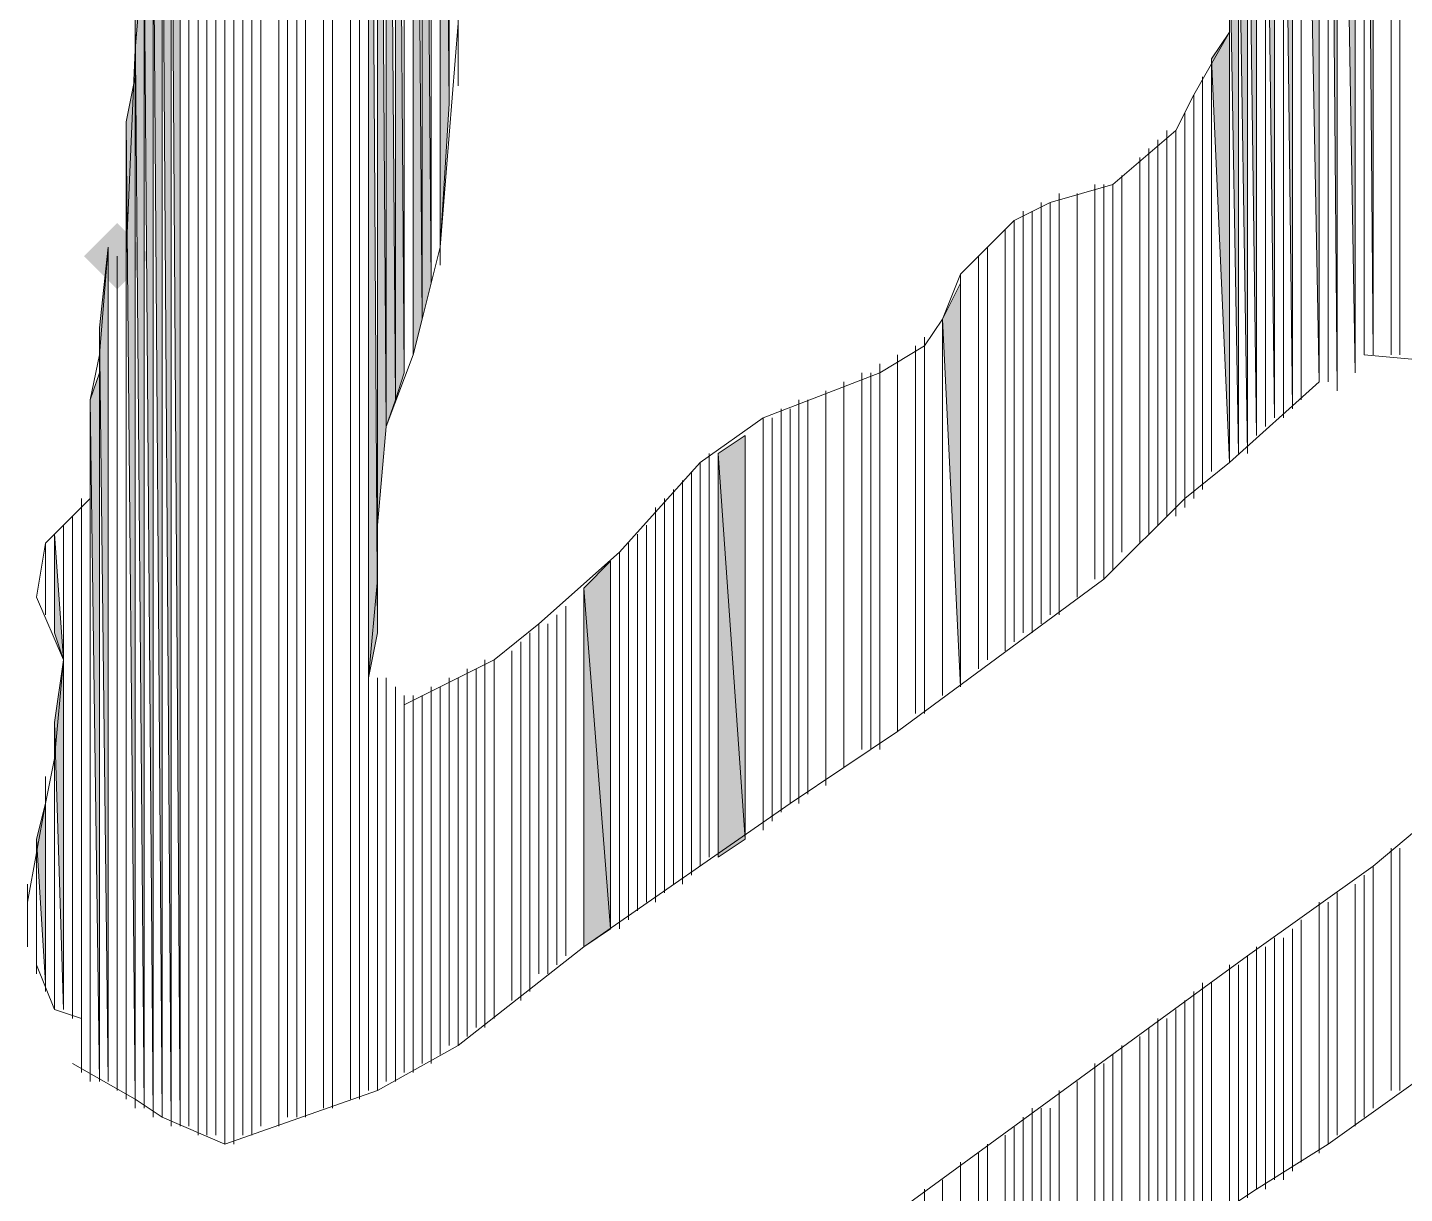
# Model space of a CAD drawing. Header units: millimetres. Extents: x -30643 to 86172, y -19411 to 63186.
# Drawn here: x 82896.7 to 83004.8, y -1582.6 to -1491.1 of the extents above; entities that cross this region are included whole.
import ezdxf

# ---------------------------------------------------------------- set-up
doc = ezdxf.new("R2010")
doc.units = ezdxf.units.MM

msp = doc.modelspace()

# ---------------------------------------------------------------- hatches: boundary and pattern name
h = msp.add_hatch(color=0)
h.dxf.hatch_style = 2
h.paths.add_polyline_path([(83002.29, -1516.81), (83002.29, -1420.41), (83002.29, -1422.52)])
h = msp.add_hatch(color=0)
h.dxf.hatch_style = 2
h.paths.add_polyline_path([(82929.11, -1508.37), (82929.81, -1497.11), (82929.11, -1422.52)])
h = msp.add_hatch(color=0)
h.dxf.hatch_style = 2
h.paths.add_polyline_path([(82930.51, -1495.7), (82930.51, -1493.59), (82930.51, -1421.82)])
h = msp.add_hatch(color=0)
h.dxf.hatch_style = 2
h.paths.add_polyline_path([(82930.51, -1493.59), (82930.51, -1490.78), (82930.51, -1421.82)])
h = msp.add_hatch(color=0)
h.dxf.hatch_style = 2
h.paths.add_polyline_path([(83002.29, -1516.81), (83002.29, -1422.52), (83002.29, -1426.74)])
h = msp.add_hatch(color=0)
h.dxf.hatch_style = 2
h.paths.add_polyline_path([(82927, -1516.81), (82927.7, -1514), (82927, -1423.22)])
h = msp.add_hatch(color=0)
h.dxf.hatch_style = 2
h.paths.add_polyline_path([(82927.7, -1514), (82928.4, -1511.18), (82927.7, -1423.22)])
h = msp.add_hatch(color=0)
h.dxf.hatch_style = 2
h.paths.add_polyline_path([(82923.48, -1542.15), (82924.18, -1538.63), (82923.48, -1423.93)])
h = msp.add_hatch(color=0)
h.dxf.hatch_style = 2
h.paths.add_polyline_path([(82924.18, -1538.63), (82924.18, -1534.41), (82924.18, -1423.93)])
h = msp.add_hatch(color=0)
h.dxf.hatch_style = 2
h.paths.add_polyline_path([(82924.18, -1534.41), (82924.18, -1531.59), (82924.18, -1423.93)])
h = msp.add_hatch(color=0)
h.dxf.hatch_style = 2
h.paths.add_polyline_path([(82924.18, -1530.18), (82924.88, -1522.44), (82924.18, -1423.93)])
h = msp.add_hatch(color=0)
h.dxf.hatch_style = 2
h.paths.add_polyline_path([(82924.88, -1522.44), (82925.59, -1520.33), (82924.88, -1423.93)])
h = msp.add_hatch(color=0)
h.dxf.hatch_style = 2
h.paths.add_polyline_path([(82925.59, -1520.33), (82926.29, -1518.22), (82925.59, -1423.93)])
h = msp.add_hatch(color=0)
h.dxf.hatch_style = 2
h.paths.add_polyline_path([(83002.29, -1516.81), (83002.29, -1427.45), (83001.59, -1430.26)])
h = msp.add_hatch(color=0)
h.dxf.hatch_style = 2
h.paths.add_polyline_path([(83000.88, -1518.22), (83000.88, -1431.67), (82999.47, -1434.48)])
h = msp.add_hatch(color=0)
h.dxf.hatch_style = 2
h.paths.add_polyline_path([(82999.47, -1519.63), (82999.47, -1434.48), (82998.77, -1436.59)])
h = msp.add_hatch(color=0)
h.dxf.hatch_style = 2
h.paths.add_polyline_path([(82998.07, -1518.92), (82998.07, -1440.11), (82996.66, -1444.33)])
h = msp.add_hatch(color=0)
h.dxf.hatch_style = 2
h.paths.add_polyline_path([(82911.51, -1578.03), (82911.51, -1441.52), (82911.51, -1444.33)])
h = msp.add_hatch(color=0)
h.dxf.hatch_style = 2
h.paths.add_polyline_path([(82996.66, -1520.33), (82996.66, -1444.33), (82996.66, -1446.45)])
h = msp.add_hatch(color=0)
h.dxf.hatch_style = 2
h.paths.add_polyline_path([(82908.7, -1577.33), (82908.7, -1455.59), (82908.7, -1459.82)])
h = msp.add_hatch(color=0)
h.dxf.hatch_style = 2
h.paths.add_polyline_path([(82995.96, -1521.04), (82995.96, -1459.11), (82995.25, -1461.22)])
h = msp.add_hatch(color=0)
h.dxf.hatch_style = 2
h.paths.add_polyline_path([(82908.7, -1577.33), (82908.7, -1459.82), (82908.7, -1464.04)])
h = msp.add_hatch(color=0)
h.dxf.hatch_style = 2
h.paths.add_polyline_path([(82994.55, -1521.74), (82994.55, -1461.93), (82993.84, -1464.74)])
h = msp.add_hatch(color=0)
h.dxf.hatch_style = 2
h.paths.add_polyline_path([(82908.7, -1577.33), (82908.7, -1464.04), (82908, -1468.26)])
h = msp.add_hatch(color=0)
h.dxf.hatch_style = 2
h.paths.add_polyline_path([(82993.14, -1523.15), (82993.14, -1466.15), (82992.44, -1469.67)])
h = msp.add_hatch(color=0)
h.dxf.hatch_style = 2
h.paths.add_polyline_path([(82908, -1577.33), (82908, -1469.67), (82907.29, -1472.48)])
h = msp.add_hatch(color=0)
h.dxf.hatch_style = 2
h.paths.add_polyline_path([(82992.44, -1524.55), (82992.44, -1470.37), (82991.73, -1478.82)])
h = msp.add_hatch(color=0)
h.dxf.hatch_style = 2
h.paths.add_polyline_path([(82907.29, -1576.63), (82907.29, -1472.48), (82906.59, -1478.11)])
h = msp.add_hatch(color=0)
h.dxf.hatch_style = 2
h.paths.add_polyline_path([(82906.59, -1576.63), (82906.59, -1479.52), (82905.88, -1484.44)])
h = msp.add_hatch(color=0)
h.dxf.hatch_style = 2
h.paths.add_polyline_path([(82991.73, -1524.55), (82991.73, -1480.22), (82991.03, -1483.04)])
h = msp.add_hatch(color=0)
h.dxf.hatch_style = 2
h.paths.add_polyline_path([(82991.03, -1525.26), (82991.03, -1483.04), (82991.03, -1486.56)])
h = msp.add_hatch(color=0)
h.dxf.hatch_style = 2
h.paths.add_polyline_path([(82905.88, -1575.92), (82905.88, -1484.44), (82905.18, -1490.07)])
h = msp.add_hatch(color=0)
h.dxf.hatch_style = 2
h.paths.add_polyline_path([(82991.03, -1525.26), (82991.03, -1486.56), (82991.03, -1491.48)])
h = msp.add_hatch(color=0)
h.dxf.hatch_style = 2
h.paths.add_polyline_path([(82905.18, -1575.92), (82905.18, -1490.07), (82905.18, -1492.89)])
h = msp.add_hatch(color=0)
h.dxf.hatch_style = 2
h.paths.add_polyline_path([(82991.03, -1525.26), (82991.03, -1491.48), (82989.62, -1493.59)])
h = msp.add_hatch(color=0)
h.dxf.hatch_style = 2
h.paths.add_polyline_path([(82905.18, -1575.92), (82905.18, -1492.89), (82905.18, -1495)])
h = msp.add_hatch(color=0)
h.dxf.hatch_style = 2
h.paths.add_polyline_path([(82905.18, -1575.22), (82905.18, -1495), (82904.48, -1498.52)])
h = msp.add_hatch(color=0)
h.dxf.hatch_style = 2
h.paths.add_polyline_path([(82904.48, -1575.22), (82904.48, -1498.52), (82904.48, -1509.07)])
h = msp.add_hatch(color=0)
h.dxf.hatch_style = 2
h.paths.add_polyline_path([(82903.77, -1511.68), (82901.17, -1509.07), (82903.77, -1506.47), (82906.38, -1509.07)])
h = msp.add_hatch(color=0)
h.dxf.hatch_style = 2
h.paths.add_polyline_path([(82903.07, -1573.81), (82903.07, -1508.37), (82902.37, -1514.7)])
h = msp.add_hatch(color=0)
h.dxf.hatch_style = 2
h.paths.add_polyline_path([(82969.92, -1542.85), (82969.92, -1511.18), (82968.51, -1514)])
h = msp.add_hatch(color=0)
h.dxf.hatch_style = 2
h.paths.add_polyline_path([(82902.37, -1573.81), (82902.37, -1514.7), (82902.37, -1516.81)])
h = msp.add_hatch(color=0)
h.dxf.hatch_style = 2
h.paths.add_polyline_path([(82902.37, -1573.81), (82902.37, -1518.22), (82901.66, -1520.33)])
h = msp.add_hatch(color=0)
h.dxf.hatch_style = 2
h.paths.add_polyline_path([(82901.66, -1573.81), (82901.66, -1521.74), (82901.66, -1525.26)])
h = msp.add_hatch(color=0)
h.dxf.hatch_style = 2
h.paths.add_polyline_path([(82953.03, -1554.81), (82953.03, -1523.15), (82950.92, -1524.55)])
h = msp.add_hatch(color=0)
h.dxf.hatch_style = 2
h.paths.add_polyline_path([(82950.92, -1556.22), (82953.03, -1554.81), (82950.92, -1524.55)])
h = msp.add_hatch(color=0)
h.dxf.hatch_style = 2
h.paths.add_polyline_path([(82901.66, -1573.11), (82901.66, -1525.26), (82901.66, -1528.07)])
h = msp.add_hatch(color=0)
h.dxf.hatch_style = 2
h.paths.add_polyline_path([(82898.85, -1538.63), (82899.55, -1540.74), (82898.85, -1530.89)])
h = msp.add_hatch(color=0)
h.dxf.hatch_style = 2
h.paths.add_polyline_path([(82942.48, -1561.85), (82942.48, -1533), (82940.37, -1535.11)])
h = msp.add_hatch(color=0)
h.dxf.hatch_style = 2
h.paths.add_polyline_path([(82940.37, -1563.26), (82942.48, -1561.85), (82940.37, -1535.11)])
h = msp.add_hatch(color=0)
h.dxf.hatch_style = 2
h.paths.add_polyline_path([(82899.55, -1568.18), (82899.55, -1540.74), (82898.85, -1545.66)])
h = msp.add_hatch(color=0)
h.dxf.hatch_style = 2
h.paths.add_polyline_path([(82898.85, -1568.18), (82898.85, -1545.66), (82898.85, -1547.78)])
h = msp.add_hatch(color=0)
h.dxf.hatch_style = 2
h.paths.add_polyline_path([(82898.14, -1566.07), (82898.14, -1552), (82897.44, -1554.81)])

# ---------------------------------------------------------------- linework, layer by layer
at = {"color": 0, "lineweight": 0}
for points in [[(83003.7, -1516.81), (83003.7, -1419)], [(83003.7, -1516.81), (83003.7, -1419)], [(83004.4, -1516.81), (83004.4, -1418.3)], [(83004.4, -1516.81), (83004.4, -1418.3)], [(83002.29, -1516.81), (83002.29, -1420.41), (83002.29, -1422.52)], [(83002.29, -1516.81), (83002.29, -1420.41)], [(82928.4, -1511.18), (82928.4, -1422.52)], [(82928.4, -1511.18), (82928.4, -1422.52)], [(82929.11, -1509.78), (82929.11, -1422.52)], [(82929.11, -1509.78), (82929.11, -1422.52)], [(82929.11, -1508.37), (82929.11, -1422.52)], [(82929.11, -1508.37), (82929.81, -1497.11), (82929.11, -1422.52)], [(82929.81, -1497.11), (82929.81, -1421.82)], [(82929.81, -1497.11), (82929.81, -1421.82)], [(82930.51, -1495.7), (82930.51, -1421.82)], [(82930.51, -1495.7), (82930.51, -1493.59), (82930.51, -1421.82)], [(82930.51, -1493.59), (82930.51, -1421.82)], [(82930.51, -1493.59), (82930.51, -1490.78), (82930.51, -1421.82)], [(83002.29, -1516.81), (83002.29, -1422.52), (83002.29, -1426.74)], [(83002.29, -1516.81), (83002.29, -1422.52)], [(82926.29, -1518.22), (82926.29, -1423.22)], [(82926.29, -1518.22), (82926.29, -1423.22)], [(82926.29, -1518.22), (82926.29, -1423.22)], [(82926.29, -1518.22), (82926.29, -1423.22)], [(82927, -1516.81), (82927, -1423.22)], [(82927, -1516.81), (82927, -1423.22)], [(82927, -1516.81), (82927, -1423.22)], [(82927, -1516.81), (82927, -1423.22)], [(82927, -1516.81), (82927, -1423.22)], [(82927, -1516.81), (82927.7, -1514), (82927, -1423.22)], [(82927.7, -1514), (82927.7, -1423.22)], [(82927.7, -1514), (82928.4, -1511.18), (82927.7, -1423.22)], [(82922.07, -1575.22), (82922.07, -1424.63)], [(82922.07, -1575.22), (82922.07, -1424.63)], [(82922.77, -1575.22), (82922.77, -1424.63)], [(82922.77, -1575.22), (82922.77, -1424.63)], [(82923.48, -1574.52), (82923.48, -1423.93)], [(82923.48, -1574.52), (82923.48, -1423.93)], [(82923.48, -1574.52), (82923.48, -1423.93)], [(82923.48, -1542.15), (82924.18, -1538.63), (82923.48, -1423.93)], [(82924.18, -1538.63), (82924.18, -1423.93)], [(82924.18, -1538.63), (82924.18, -1534.41), (82924.18, -1423.93)], [(82924.18, -1534.41), (82924.18, -1423.93)], [(82924.18, -1534.41), (82924.18, -1531.59), (82924.18, -1423.93)], [(82924.18, -1531.59), (82924.18, -1423.93)], [(82924.18, -1531.59), (82924.18, -1423.93)], [(82924.18, -1531.59), (82924.18, -1423.93)], [(82924.18, -1531.59), (82924.18, -1423.93)], [(82924.18, -1530.18), (82924.18, -1423.93)], [(82924.18, -1530.18), (82924.88, -1522.44), (82924.18, -1423.93)], [(82924.88, -1522.44), (82924.88, -1423.93)], [(82924.88, -1522.44), (82924.88, -1423.93)], [(82924.88, -1522.44), (82924.88, -1423.93)], [(82924.88, -1522.44), (82925.59, -1520.33), (82924.88, -1423.93)], [(82925.59, -1520.33), (82925.59, -1423.93)], [(82925.59, -1520.33), (82926.29, -1518.22), (82925.59, -1423.93)], [(82919.96, -1575.92), (82919.96, -1425.34)], [(82919.96, -1575.92), (82919.96, -1425.34)], [(82919.96, -1575.92), (82919.96, -1425.34)], [(82919.96, -1575.92), (82919.96, -1425.34)], [(82919.96, -1575.92), (82919.96, -1425.34)], [(82919.96, -1575.92), (82919.96, -1425.34)], [(82920.66, -1575.92), (82920.66, -1425.34)], [(82920.66, -1575.92), (82920.66, -1425.34)], [(82920.66, -1575.92), (82920.66, -1425.34)], [(82920.66, -1575.92), (82920.66, -1425.34)], [(82917.14, -1576.63), (82917.14, -1426.74)], [(82917.14, -1576.63), (82917.14, -1426.74)], [(82917.85, -1576.63), (82917.85, -1426.74)], [(82917.85, -1576.63), (82917.85, -1426.74)], [(82918.55, -1576.63), (82918.55, -1426.04)], [(82918.55, -1576.63), (82918.55, -1426.04)], [(82918.55, -1576.63), (82918.55, -1426.04)], [(82918.55, -1576.63), (82918.55, -1426.04)], [(82918.55, -1576.63), (82918.55, -1426.04)], [(82918.55, -1576.63), (82918.55, -1426.04)], [(83002.29, -1516.81), (83002.29, -1426.74)], [(83002.29, -1516.81), (83002.29, -1426.74)], [(82916.44, -1577.33), (82916.44, -1427.45)], [(82916.44, -1577.33), (82916.44, -1427.45)], [(82917.14, -1576.63), (82917.14, -1427.45)], [(82917.14, -1576.63), (82917.14, -1427.45)], [(83002.29, -1516.81), (83002.29, -1427.45), (83001.59, -1430.26)], [(83002.29, -1516.81), (83002.29, -1427.45)], [(83002.29, -1516.81), (83002.29, -1427.45)], [(83002.29, -1516.81), (83002.29, -1427.45)], [(82916.44, -1577.33), (82916.44, -1428.15)], [(82916.44, -1577.33), (82916.44, -1428.15)], [(82915.03, -1577.33), (82915.03, -1429.56)], [(83001.59, -1516.81), (83001.59, -1430.26)], [(83001.59, -1516.81), (83001.59, -1430.26)], [(83001.59, -1516.81), (83001.59, -1430.26)], [(83001.59, -1516.81), (83001.59, -1430.26)], [(83000.88, -1518.22), (83000.88, -1431.67), (82999.47, -1434.48)], [(83000.88, -1518.22), (83000.88, -1431.67)], [(83000.88, -1518.22), (83000.88, -1431.67)], [(83000.88, -1518.22), (83000.88, -1431.67)], [(82999.47, -1519.63), (82999.47, -1434.48), (82998.77, -1436.59)], [(82999.47, -1519.63), (82999.47, -1434.48)], [(82911.51, -1578.03), (82911.51, -1436.59)], [(82912.22, -1578.74), (82912.22, -1436.59)], [(82912.22, -1578.74), (82912.22, -1436.59)], [(82912.22, -1578.74), (82912.22, -1436.59)], [(82912.22, -1578.74), (82912.22, -1436.59)], [(82912.92, -1578.74), (82912.92, -1436.59)], [(82912.92, -1578.74), (82912.92, -1436.59)], [(82912.92, -1578.74), (82912.92, -1436.59)], [(82912.92, -1578.74), (82912.92, -1436.59)], [(82912.92, -1578.74), (82912.92, -1436.59)], [(82912.92, -1578.74), (82912.92, -1436.59)], [(82912.92, -1578.74), (82912.92, -1436.59)], [(82912.92, -1578.74), (82912.92, -1436.59)], [(82915.03, -1577.33), (82915.03, -1436.59)], [(82998.77, -1518.92), (82998.77, -1436.59)], [(82998.77, -1518.92), (82998.77, -1436.59)], [(82912.92, -1578.03), (82912.92, -1437.3)], [(82912.92, -1578.03), (82912.92, -1437.3)], [(82915.03, -1577.33), (82915.03, -1437.3)], [(82915.03, -1577.33), (82915.03, -1437.3)], [(82998.77, -1518.92), (82998.77, -1437.3)], [(82998.77, -1518.92), (82998.77, -1437.3)], [(82913.63, -1578.03), (82913.63, -1438.71)], [(82913.63, -1578.03), (82913.63, -1438.71)], [(82914.33, -1578.03), (82914.33, -1438)], [(82914.33, -1578.03), (82914.33, -1438)], [(82998.07, -1518.92), (82998.07, -1438.71)], [(82998.07, -1518.92), (82998.07, -1438.71)], [(82911.51, -1578.03), (82911.51, -1440.11)], [(82998.07, -1518.92), (82998.07, -1440.11), (82996.66, -1444.33)], [(82998.07, -1518.92), (82998.07, -1440.11)], [(82911.51, -1578.03), (82911.51, -1441.52), (82911.51, -1444.33)], [(82911.51, -1578.03), (82911.51, -1441.52)], [(82910.81, -1578.03), (82910.81, -1445.04)], [(82910.81, -1578.03), (82910.81, -1445.04)], [(82911.51, -1578.03), (82911.51, -1444.33)], [(82911.51, -1578.03), (82911.51, -1444.33)], [(82996.66, -1520.33), (82996.66, -1444.33), (82996.66, -1446.45)], [(82996.66, -1520.33), (82996.66, -1444.33)], [(82910.11, -1578.03), (82910.11, -1445.74)], [(82910.11, -1578.03), (82910.11, -1445.74)], [(82910.11, -1578.03), (82910.11, -1445.74)], [(82910.11, -1578.03), (82910.11, -1445.74)], [(82910.11, -1578.03), (82910.11, -1445.74)], [(82910.11, -1578.03), (82910.11, -1445.74)], [(82908.7, -1577.33), (82908.7, -1446.45)], [(82909.4, -1577.33), (82909.4, -1446.45)], [(82909.4, -1577.33), (82909.4, -1446.45)], [(82996.66, -1520.33), (82996.66, -1446.45)], [(82908.7, -1577.33), (82908.7, -1455.59), (82908.7, -1459.82)], [(82996.66, -1520.33), (82996.66, -1456.3)], [(82996.66, -1520.33), (82996.66, -1457)], [(82996.66, -1520.33), (82996.66, -1457)], [(82995.96, -1521.04), (82995.96, -1459.11), (82995.25, -1461.22)], [(82995.96, -1521.04), (82995.96, -1458.41)], [(82995.96, -1521.04), (82995.96, -1458.41)], [(82995.96, -1521.04), (82995.96, -1459.11)], [(82908.7, -1577.33), (82908.7, -1459.82), (82908.7, -1464.04)], [(82908.7, -1577.33), (82908.7, -1459.82)], [(82908.7, -1577.33), (82908.7, -1459.82)], [(82908.7, -1577.33), (82908.7, -1459.82)], [(82995.25, -1521.74), (82995.25, -1461.22)], [(82995.25, -1521.74), (82995.25, -1461.22)], [(82994.55, -1521.74), (82994.55, -1461.93), (82993.84, -1464.74)], [(82994.55, -1521.74), (82994.55, -1461.93)], [(82908.7, -1577.33), (82908.7, -1464.04), (82908, -1468.26)], [(82908.7, -1577.33), (82908.7, -1464.04)], [(82993.84, -1522.44), (82993.84, -1464.74)], [(82993.84, -1522.44), (82993.84, -1464.74)], [(82993.14, -1523.15), (82993.14, -1466.15), (82992.44, -1469.67)], [(82993.14, -1523.15), (82993.14, -1466.15)], [(82908, -1577.33), (82908, -1468.26)], [(82908, -1577.33), (82908, -1468.26)], [(82908, -1577.33), (82908, -1468.26)], [(82908, -1577.33), (82908, -1468.26)], [(82908, -1577.33), (82908, -1469.67), (82907.29, -1472.48)], [(82908, -1577.33), (82908, -1469.67)], [(82992.44, -1523.85), (82992.44, -1469.67)], [(82992.44, -1523.85), (82992.44, -1469.67)], [(82992.44, -1524.55), (82992.44, -1470.37), (82991.73, -1478.82)], [(82992.44, -1524.55), (82992.44, -1470.37)], [(82907.29, -1576.63), (82907.29, -1472.48), (82906.59, -1478.11)], [(82907.29, -1576.63), (82907.29, -1472.48)], [(82906.59, -1576.63), (82906.59, -1478.11)], [(82906.59, -1576.63), (82906.59, -1478.11)], [(82906.59, -1576.63), (82906.59, -1479.52), (82905.88, -1484.44)], [(82906.59, -1576.63), (82906.59, -1479.52)], [(82991.73, -1524.55), (82991.73, -1478.82)], [(82991.73, -1524.55), (82991.73, -1478.82)], [(82991.73, -1524.55), (82991.73, -1480.22), (82991.03, -1483.04)], [(82991.73, -1524.55), (82991.73, -1480.22)], [(82991.03, -1525.26), (82991.03, -1483.04), (82991.03, -1486.56)], [(82991.03, -1525.26), (82991.03, -1483.04)], [(82905.88, -1575.92), (82905.88, -1484.44), (82905.18, -1490.07)], [(82905.88, -1575.92), (82905.88, -1484.44)], [(82991.03, -1525.26), (82991.03, -1486.56), (82991.03, -1491.48)], [(82991.03, -1525.26), (82991.03, -1486.56)], [(82905.18, -1575.92), (82905.18, -1490.07), (82905.18, -1492.89)], [(82905.18, -1575.92), (82905.18, -1490.07)], [(82991.03, -1525.26), (82991.03, -1491.48), (82989.62, -1493.59)], [(82991.03, -1525.26), (82991.03, -1491.48)], [(82905.18, -1575.92), (82905.18, -1492.89), (82905.18, -1495)], [(82905.18, -1575.92), (82905.18, -1492.89)], [(82989.62, -1525.96), (82989.62, -1493.59)], [(82989.62, -1525.96), (82989.62, -1493.59)], [(82905.18, -1575.22), (82905.18, -1495), (82904.48, -1498.52)], [(82905.18, -1575.22), (82905.18, -1495)], [(82988.92, -1527.37), (82988.92, -1495)], [(82988.92, -1527.37), (82988.92, -1495)], [(82988.92, -1526.67), (82988.92, -1495)], [(82988.92, -1526.67), (82988.92, -1495)], [(82988.92, -1526.67), (82988.92, -1495)], [(82988.92, -1526.67), (82988.92, -1495)], [(82988.92, -1526.67), (82988.92, -1495)], [(82988.92, -1526.67), (82988.92, -1495)], [(82988.92, -1527.37), (82988.92, -1495.7)], [(82988.92, -1527.37), (82988.92, -1495.7)], [(82988.22, -1527.37), (82988.22, -1496.41)], [(82988.22, -1527.37), (82988.22, -1496.41)], [(82987.51, -1528.78), (82987.51, -1497.81)], [(82987.51, -1528.78), (82987.51, -1497.81)], [(82987.51, -1528.78), (82987.51, -1497.81)], [(82987.51, -1528.78), (82987.51, -1497.81)], [(82987.51, -1528.07), (82987.51, -1497.81)], [(82987.51, -1528.07), (82987.51, -1497.81)], [(82988.22, -1528.07), (82988.22, -1497.11)], [(82988.22, -1528.07), (82988.22, -1497.11)], [(82988.22, -1528.07), (82988.22, -1497.11)], [(82988.22, -1528.07), (82988.22, -1497.11)], [(82904.48, -1575.22), (82904.48, -1498.52), (82904.48, -1509.07)], [(82904.48, -1575.22), (82904.48, -1498.52)], [(82986.1, -1529.48), (82986.1, -1499.22)], [(82986.1, -1529.48), (82986.1, -1499.22)], [(82986.81, -1529.48), (82986.81, -1499.22)], [(82986.81, -1529.48), (82986.81, -1499.22)], [(82985.4, -1530.18), (82985.4, -1499.93)], [(82985.4, -1530.18), (82985.4, -1499.93)], [(82986.1, -1529.48), (82986.1, -1499.93)], [(82986.1, -1529.48), (82986.1, -1499.93)], [(82986.1, -1529.48), (82986.1, -1499.93)], [(82986.1, -1529.48), (82986.1, -1499.93)], [(82983.99, -1531.59), (82983.99, -1501.33)], [(82983.99, -1531.59), (82983.99, -1501.33)], [(82984.7, -1530.89), (82984.7, -1500.63)], [(82984.7, -1530.89), (82984.7, -1500.63)], [(82984.7, -1530.89), (82984.7, -1500.63)], [(82984.7, -1530.89), (82984.7, -1500.63)], [(82984.7, -1530.89), (82984.7, -1500.63)], [(82984.7, -1530.89), (82984.7, -1500.63)], [(82984.7, -1530.89), (82984.7, -1501.33)], [(82984.7, -1530.89), (82984.7, -1501.33)], [(82980.47, -1534.41), (82980.47, -1503.44)], [(82980.47, -1534.41), (82980.47, -1503.44)], [(82980.47, -1534.41), (82980.47, -1503.44)], [(82980.47, -1534.41), (82980.47, -1503.44)], [(82980.47, -1534.41), (82980.47, -1503.44)], [(82980.47, -1534.41), (82980.47, -1503.44)], [(82980.47, -1534.41), (82980.47, -1503.44)], [(82980.47, -1534.41), (82980.47, -1503.44)], [(82981.18, -1534.41), (82981.18, -1503.44)], [(82981.18, -1534.41), (82981.18, -1503.44)], [(82981.18, -1534.41), (82981.18, -1503.44)], [(82981.18, -1534.41), (82981.18, -1503.44)], [(82981.88, -1533.7), (82981.88, -1503.44)], [(82981.88, -1533.7), (82981.88, -1503.44)], [(82981.88, -1533), (82981.88, -1503.44)], [(82981.88, -1533), (82981.88, -1503.44)], [(82982.59, -1532.29), (82982.59, -1502.74)], [(82982.59, -1532.29), (82982.59, -1502.74)], [(82982.59, -1532.29), (82982.59, -1502.74)], [(82982.59, -1532.29), (82982.59, -1502.74)], [(82977.66, -1536.52), (82977.66, -1504.15)], [(82977.66, -1536.52), (82977.66, -1504.15)], [(82979.07, -1535.81), (82979.07, -1504.15)], [(82979.07, -1535.81), (82979.07, -1504.15)], [(82979.07, -1535.11), (82979.07, -1504.15)], [(82979.07, -1535.11), (82979.07, -1504.15)], [(82974.85, -1538.63), (82974.85, -1505.55)], [(82974.85, -1538.63), (82974.85, -1505.55)], [(82975.55, -1538.63), (82975.55, -1505.55)], [(82975.55, -1538.63), (82975.55, -1505.55)], [(82975.55, -1538.63), (82975.55, -1505.55)], [(82975.55, -1538.63), (82975.55, -1505.55)], [(82975.55, -1538.63), (82975.55, -1505.55)], [(82975.55, -1538.63), (82975.55, -1505.55)], [(82975.55, -1537.92), (82975.55, -1505.55)], [(82975.55, -1537.92), (82975.55, -1505.55)], [(82975.55, -1537.92), (82975.55, -1505.55)], [(82975.55, -1537.92), (82975.55, -1505.55)], [(82976.25, -1537.92), (82976.25, -1504.85)], [(82976.25, -1537.92), (82976.25, -1504.85)], [(82976.25, -1537.92), (82976.25, -1504.85)], [(82976.25, -1537.92), (82976.25, -1504.85)], [(82976.25, -1537.92), (82976.25, -1505.55)], [(82976.25, -1537.92), (82976.25, -1505.55)], [(82976.96, -1537.22), (82976.96, -1504.85)], [(82976.96, -1537.22), (82976.96, -1504.85)], [(82976.96, -1537.22), (82976.96, -1504.85)], [(82976.96, -1537.22), (82976.96, -1504.85)], [(82977.66, -1537.22), (82977.66, -1504.85)], [(82977.66, -1537.22), (82977.66, -1504.85)], [(82977.66, -1536.52), (82977.66, -1504.85)], [(82977.66, -1536.52), (82977.66, -1504.85)], [(82974.14, -1539.33), (82974.14, -1506.26)], [(82974.14, -1539.33), (82974.14, -1506.26)], [(82974.14, -1539.33), (82974.14, -1506.26)], [(82974.14, -1539.33), (82974.14, -1506.26)], [(82974.85, -1538.63), (82974.85, -1506.26)], [(82974.85, -1538.63), (82974.85, -1506.26)], [(82973.44, -1540.04), (82973.44, -1506.96)], [(82973.44, -1540.04), (82973.44, -1506.96)], [(82973.44, -1539.33), (82973.44, -1506.96)], [(82973.44, -1539.33), (82973.44, -1506.96)], [(82903.07, -1573.81), (82903.07, -1508.37), (82902.37, -1514.7)], [(82903.07, -1573.81), (82903.07, -1508.37)], [(82972.03, -1540.74), (82972.03, -1508.37)], [(82972.03, -1540.74), (82972.03, -1508.37)], [(82903.77, -1574.52), (82903.77, -1509.07)], [(82903.77, -1574.52), (82903.77, -1509.07)], [(82903.77, -1574.52), (82903.77, -1509.07)], [(82903.77, -1574.52), (82903.77, -1509.07)], [(82903.77, -1574.52), (82903.77, -1509.07)], [(82903.77, -1574.52), (82903.77, -1509.07)], [(82904.48, -1575.22), (82904.48, -1509.07)], [(82904.48, -1575.22), (82904.48, -1509.07)], [(82971.33, -1541.44), (82971.33, -1509.07)], [(82971.33, -1541.44), (82971.33, -1509.07)], [(82969.92, -1542.15), (82969.92, -1510.48)], [(82969.92, -1542.15), (82969.92, -1510.48)], [(82969.92, -1542.85), (82969.92, -1511.18), (82968.51, -1514)], [(82969.92, -1542.85), (82969.92, -1511.18)], [(82968.51, -1543.55), (82968.51, -1514)], [(82968.51, -1543.55), (82968.51, -1514)], [(82902.37, -1573.81), (82902.37, -1514.7), (82902.37, -1516.81)], [(82902.37, -1573.81), (82902.37, -1514.7)], [(82967.1, -1544.26), (82967.1, -1515.41)], [(82967.1, -1544.26), (82967.1, -1515.41)], [(82966.4, -1544.96), (82966.4, -1516.11)], [(82966.4, -1544.96), (82966.4, -1516.11)], [(82967.1, -1544.96), (82967.1, -1516.11)], [(82967.1, -1544.96), (82967.1, -1516.11)], [(82902.37, -1573.81), (82902.37, -1516.81)], [(82902.37, -1573.81), (82902.37, -1516.81)], [(82963.59, -1547.07), (82963.59, -1517.52)], [(82963.59, -1547.07), (82963.59, -1517.52)], [(82964.99, -1546.37), (82964.99, -1516.81)], [(82964.99, -1546.37), (82964.99, -1516.81)], [(82964.99, -1546.37), (82964.99, -1516.81)], [(82964.99, -1546.37), (82964.99, -1516.81)], [(82902.37, -1573.81), (82902.37, -1518.22), (82901.66, -1520.33)], [(82902.37, -1573.81), (82902.37, -1518.22)], [(82962.18, -1547.78), (82962.18, -1518.22)], [(82962.18, -1547.78), (82962.18, -1518.22)], [(82962.88, -1547.78), (82962.88, -1518.22)], [(82962.88, -1547.78), (82962.88, -1518.22)], [(82962.88, -1547.78), (82962.88, -1518.22)], [(82962.88, -1547.78), (82962.88, -1518.22)], [(82963.59, -1547.78), (82963.59, -1518.22)], [(82963.59, -1547.78), (82963.59, -1518.22)], [(82959.36, -1550.59), (82959.36, -1519.63)], [(82959.36, -1550.59), (82959.36, -1519.63)], [(82959.36, -1550.59), (82959.36, -1519.63)], [(82959.36, -1550.59), (82959.36, -1519.63)], [(82960.77, -1549.18), (82960.77, -1518.92)], [(82960.77, -1549.18), (82960.77, -1518.92)], [(82960.77, -1549.18), (82960.77, -1518.92)], [(82960.77, -1549.18), (82960.77, -1518.92)], [(82901.66, -1573.81), (82901.66, -1520.33)], [(82901.66, -1573.81), (82901.66, -1520.33)], [(82957.25, -1552), (82957.25, -1520.33)], [(82957.25, -1552), (82957.25, -1520.33)], [(82957.96, -1551.29), (82957.96, -1520.33)], [(82957.96, -1551.29), (82957.96, -1520.33)], [(82957.96, -1551.29), (82957.96, -1520.33)], [(82957.96, -1551.29), (82957.96, -1520.33)], [(82901.66, -1573.81), (82901.66, -1521.74), (82901.66, -1525.26)], [(82901.66, -1573.81), (82901.66, -1521.74)], [(82954.44, -1554.11), (82954.44, -1521.74)], [(82954.44, -1554.11), (82954.44, -1521.74)], [(82955.14, -1553.41), (82955.14, -1521.74)], [(82955.14, -1553.41), (82955.14, -1521.74)], [(82955.85, -1552.7), (82955.85, -1521.04)], [(82955.85, -1552.7), (82955.85, -1521.04)], [(82956.55, -1552), (82956.55, -1521.04)], [(82956.55, -1552), (82956.55, -1521.04)], [(82957.25, -1552), (82957.25, -1521.04)], [(82957.25, -1552), (82957.25, -1521.04)], [(82953.03, -1554.81), (82953.03, -1523.15), (82950.92, -1524.55)], [(82953.03, -1554.81), (82953.03, -1523.15)], [(82950.22, -1556.22), (82950.22, -1524.55)], [(82950.22, -1556.22), (82950.22, -1524.55)], [(82950.92, -1556.22), (82950.92, -1524.55)], [(82950.92, -1556.22), (82953.03, -1554.81), (82950.92, -1524.55)], [(82901.66, -1573.11), (82901.66, -1525.26), (82901.66, -1528.07)], [(82901.66, -1573.11), (82901.66, -1525.26)], [(82948.81, -1557.63), (82948.81, -1525.96)], [(82948.81, -1557.63), (82948.81, -1525.96)], [(82948.81, -1557.63), (82948.81, -1525.96)], [(82948.81, -1557.63), (82948.81, -1525.96)], [(82949.51, -1556.92), (82949.51, -1525.26)], [(82949.51, -1556.92), (82949.51, -1525.26)], [(82949.51, -1556.92), (82949.51, -1525.26)], [(82949.51, -1556.92), (82949.51, -1525.26)], [(82949.51, -1556.92), (82949.51, -1525.26)], [(82949.51, -1556.92), (82949.51, -1525.26)], [(82949.51, -1556.92), (82949.51, -1525.96)], [(82949.51, -1556.92), (82949.51, -1525.96)], [(82948.11, -1558.33), (82948.11, -1526.67)], [(82948.11, -1558.33), (82948.11, -1526.67)], [(82900.96, -1571), (82900.96, -1528.07)], [(82900.96, -1573.11), (82900.96, -1528.07)], [(82901.66, -1573.11), (82901.66, -1528.07)], [(82901.66, -1573.11), (82901.66, -1528.07)], [(82946.7, -1559.03), (82946.7, -1528.07)], [(82946.7, -1559.03), (82946.7, -1528.07)], [(82947.4, -1558.33), (82947.4, -1527.37)], [(82947.4, -1558.33), (82947.4, -1527.37)], [(82947.4, -1558.33), (82947.4, -1527.37)], [(82947.4, -1558.33), (82947.4, -1527.37)], [(82947.4, -1558.33), (82947.4, -1528.07)], [(82947.4, -1558.33), (82947.4, -1528.07)], [(82900.26, -1568.89), (82900.26, -1529.48)], [(82900.26, -1568.89), (82900.26, -1529.48)], [(82900.26, -1568.89), (82900.26, -1529.48)], [(82900.26, -1568.89), (82900.26, -1529.48)], [(82900.26, -1568.89), (82900.26, -1529.48)], [(82900.26, -1568.89), (82900.26, -1529.48)], [(82900.96, -1568.89), (82900.96, -1528.78)], [(82900.96, -1568.89), (82900.96, -1528.78)], [(82900.96, -1569.59), (82900.96, -1528.78)], [(82900.96, -1569.59), (82900.96, -1528.78)], [(82900.96, -1570.29), (82900.96, -1528.78)], [(82900.96, -1570.29), (82900.96, -1528.78)], [(82945.99, -1559.03), (82945.99, -1528.78)], [(82945.99, -1559.03), (82945.99, -1528.78)], [(82945.99, -1559.74), (82945.99, -1529.48)], [(82945.99, -1559.74), (82945.99, -1529.48)], [(82899.55, -1540.74), (82899.55, -1530.18)], [(82899.55, -1568.18), (82899.55, -1530.18)], [(82945.29, -1559.74), (82945.29, -1530.18)], [(82945.29, -1559.74), (82945.29, -1530.18)], [(82898.14, -1537.22), (82898.14, -1531.59)], [(82898.14, -1537.22), (82898.14, -1531.59)], [(82898.14, -1537.22), (82898.14, -1531.59)], [(82898.14, -1537.22), (82898.14, -1531.59)], [(82898.85, -1538.63), (82898.85, -1530.89)], [(82898.85, -1538.63), (82898.85, -1530.89)], [(82898.85, -1538.63), (82898.85, -1530.89)], [(82898.85, -1538.63), (82899.55, -1540.74), (82898.85, -1530.89)], [(82898.85, -1537.92), (82898.85, -1531.59)], [(82898.85, -1537.92), (82898.85, -1531.59)], [(82898.85, -1537.92), (82898.85, -1531.59)], [(82898.85, -1537.92), (82898.85, -1531.59)], [(82943.88, -1561.15), (82943.88, -1531.59)], [(82943.88, -1561.15), (82943.88, -1531.59)], [(82943.88, -1560.44), (82943.88, -1531.59)], [(82943.88, -1560.44), (82943.88, -1531.59)], [(82944.59, -1560.44), (82944.59, -1530.89)], [(82944.59, -1560.44), (82944.59, -1530.89)], [(82944.59, -1560.44), (82944.59, -1530.89)], [(82944.59, -1560.44), (82944.59, -1530.89)], [(82943.18, -1561.85), (82943.18, -1532.29)], [(82943.18, -1561.85), (82943.18, -1532.29)], [(82943.18, -1561.15), (82943.18, -1532.29)], [(82943.18, -1561.15), (82943.18, -1532.29)], [(82943.18, -1561.15), (82943.18, -1532.29)], [(82943.18, -1561.15), (82943.18, -1532.29)], [(82898.14, -1536.52), (82898.14, -1533)], [(82898.14, -1536.52), (82898.14, -1533)], [(82942.48, -1561.85), (82942.48, -1533), (82940.37, -1535.11)], [(82942.48, -1561.85), (82942.48, -1533)], [(82940.37, -1563.26), (82940.37, -1535.11)], [(82940.37, -1563.26), (82940.37, -1535.11)], [(82940.37, -1563.26), (82940.37, -1535.11)], [(82940.37, -1563.26), (82940.37, -1535.11)], [(82940.37, -1563.26), (82940.37, -1535.11)], [(82940.37, -1563.26), (82942.48, -1561.85), (82940.37, -1535.11)], [(82938.96, -1563.96), (82938.96, -1536.52)], [(82938.96, -1563.96), (82938.96, -1536.52)], [(82936.85, -1565.37), (82936.85, -1537.92)], [(82936.85, -1565.37), (82936.85, -1537.92)], [(82937.55, -1565.37), (82937.55, -1537.92)], [(82937.55, -1565.37), (82937.55, -1537.92)], [(82937.55, -1565.37), (82937.55, -1537.92)], [(82937.55, -1565.37), (82937.55, -1537.92)], [(82937.55, -1565.37), (82937.55, -1537.92)], [(82937.55, -1565.37), (82937.55, -1537.92)], [(82938.25, -1564.66), (82938.25, -1537.22)], [(82938.25, -1564.66), (82938.25, -1537.22)], [(82936.14, -1566.77), (82936.14, -1538.63)], [(82936.14, -1566.77), (82936.14, -1538.63)], [(82934.74, -1567.48), (82934.74, -1540.04)], [(82934.74, -1567.48), (82934.74, -1540.04)], [(82935.44, -1567.48), (82935.44, -1539.33)], [(82935.44, -1567.48), (82935.44, -1539.33)], [(82935.44, -1567.48), (82935.44, -1539.33)], [(82935.44, -1567.48), (82935.44, -1539.33)], [(82899.55, -1568.18), (82899.55, -1540.74), (82898.85, -1545.66)], [(82932.62, -1569.59), (82932.62, -1540.74)], [(82932.62, -1569.59), (82932.62, -1540.74)], [(82933.33, -1568.89), (82933.33, -1540.74)], [(82933.33, -1568.89), (82933.33, -1540.74)], [(82933.33, -1568.89), (82933.33, -1540.74)], [(82933.33, -1568.89), (82933.33, -1540.74)], [(82933.33, -1568.18), (82933.33, -1540.74)], [(82933.33, -1568.18), (82933.33, -1540.74)], [(82923.48, -1574.52), (82923.48, -1542.15)], [(82924.18, -1574.52), (82924.18, -1542.15)], [(82924.18, -1574.52), (82924.18, -1542.15)], [(82924.18, -1574.52), (82924.18, -1542.15)], [(82924.18, -1574.52), (82924.18, -1542.15)], [(82924.18, -1574.52), (82924.18, -1542.15)], [(82924.18, -1574.52), (82924.18, -1542.15)], [(82924.18, -1574.52), (82924.18, -1542.15)], [(82924.18, -1574.52), (82924.18, -1542.15)], [(82924.18, -1574.52), (82924.18, -1542.15)], [(82924.18, -1574.52), (82924.18, -1542.15)], [(82924.88, -1573.81), (82924.88, -1542.15)], [(82924.88, -1573.81), (82924.88, -1542.15)], [(82924.88, -1573.81), (82924.88, -1542.15)], [(82924.88, -1573.81), (82924.88, -1542.15)], [(82929.81, -1571), (82929.81, -1542.15)], [(82929.81, -1571), (82929.81, -1542.15)], [(82930.51, -1571), (82930.51, -1542.15)], [(82930.51, -1571), (82930.51, -1542.15)], [(82930.51, -1571), (82930.51, -1542.15)], [(82930.51, -1571), (82930.51, -1542.15)], [(82930.51, -1571), (82930.51, -1542.15)], [(82930.51, -1571), (82930.51, -1542.15)], [(82930.51, -1571), (82930.51, -1542.15)], [(82930.51, -1571), (82930.51, -1542.15)], [(82930.51, -1571), (82930.51, -1542.15)], [(82930.51, -1571), (82930.51, -1542.15)], [(82931.22, -1570.29), (82931.22, -1541.44)], [(82931.22, -1570.29), (82931.22, -1541.44)], [(82931.22, -1570.29), (82931.22, -1541.44)], [(82931.22, -1570.29), (82931.22, -1541.44)], [(82931.22, -1570.29), (82931.22, -1541.44)], [(82931.22, -1570.29), (82931.22, -1541.44)], [(82931.22, -1570.29), (82931.22, -1541.44)], [(82931.22, -1570.29), (82931.22, -1541.44)], [(82931.22, -1570.29), (82931.22, -1541.44)], [(82931.22, -1570.29), (82931.22, -1541.44)], [(82931.92, -1569.59), (82931.92, -1541.44)], [(82931.92, -1569.59), (82931.92, -1541.44)], [(82925.59, -1573.81), (82925.59, -1542.85)], [(82925.59, -1573.81), (82925.59, -1542.85)], [(82928.4, -1572.4), (82928.4, -1542.85)], [(82928.4, -1572.4), (82928.4, -1542.85)], [(82929.11, -1571.7), (82929.11, -1542.85)], [(82929.11, -1571.7), (82929.11, -1542.85)], [(82929.11, -1571.7), (82929.11, -1542.85)], [(82929.11, -1571.7), (82929.11, -1542.85)], [(82926.29, -1573.11), (82926.29, -1543.55)], [(82926.29, -1573.11), (82926.29, -1543.55)], [(82926.29, -1573.11), (82926.29, -1544.26)], [(82926.29, -1573.11), (82926.29, -1544.26)], [(82927, -1573.11), (82927, -1543.55)], [(82927, -1573.11), (82927, -1543.55)], [(82927, -1573.11), (82927, -1543.55)], [(82927, -1573.11), (82927, -1543.55)], [(82927, -1573.11), (82927, -1543.55)], [(82927, -1573.11), (82927, -1543.55)], [(82927.7, -1572.4), (82927.7, -1543.55)], [(82927.7, -1572.4), (82927.7, -1543.55)], [(82898.85, -1568.18), (82898.85, -1545.66), (82898.85, -1547.78)], [(82898.85, -1568.18), (82898.85, -1545.66)], [(82898.85, -1568.18), (82898.85, -1545.66)], [(82898.85, -1568.18), (82898.85, -1545.66)], [(82898.85, -1567.48), (82898.85, -1547.78)], [(82898.85, -1567.48), (82898.85, -1547.78)], [(82898.85, -1567.48), (82898.85, -1548.48)], [(82898.85, -1567.48), (82898.85, -1548.48)], [(82898.14, -1566.77), (82898.14, -1549.89)], [(82898.14, -1566.77), (82898.14, -1549.89)], [(82898.14, -1566.07), (82898.14, -1552), (82897.44, -1554.81)], [(82898.14, -1566.07), (82898.14, -1551.29)], [(82898.14, -1566.07), (82898.14, -1551.29)], [(82898.14, -1566.07), (82898.14, -1552)], [(82897.44, -1565.37), (82897.44, -1554.81)], [(82897.44, -1565.37), (82897.44, -1554.81)], [(82897.44, -1564.66), (82897.44, -1555.52)], [(82897.44, -1564.66), (82897.44, -1555.52)], [(82897.44, -1564.66), (82897.44, -1556.22)], [(82897.44, -1564.66), (82897.44, -1556.22)], [(83003.7, -1574.52), (83003.7, -1555.52)], [(83003.7, -1574.52), (83003.7, -1555.52)], [(83004.4, -1574.52), (83004.4, -1555.52)], [(83004.4, -1574.52), (83004.4, -1555.52)], [(83002.29, -1575.92), (83002.29, -1556.92)], [(83002.29, -1575.92), (83002.29, -1556.92)], [(83002.29, -1575.92), (83002.29, -1556.92)], [(83002.29, -1575.92), (83002.29, -1556.92)], [(83002.29, -1575.92), (83002.29, -1556.92)], [(83002.29, -1575.92), (83002.29, -1556.92)], [(83002.29, -1575.92), (83002.29, -1556.92)], [(83002.29, -1575.92), (83002.29, -1556.92)], [(83002.29, -1575.92), (83002.29, -1556.92)], [(83002.29, -1575.92), (83002.29, -1556.92)], [(82896.74, -1563.26), (82896.74, -1558.33)], [(82896.74, -1563.26), (82896.74, -1558.33)], [(82896.74, -1563.26), (82896.74, -1558.33)], [(82896.74, -1563.26), (82896.74, -1558.33)], [(82897.44, -1563.26), (82897.44, -1557.63)], [(82897.44, -1563.26), (82897.44, -1557.63)], [(83000.88, -1577.33), (83000.88, -1558.33)], [(83000.88, -1577.33), (83000.88, -1558.33)], [(83000.88, -1577.33), (83000.88, -1558.33)], [(83000.88, -1577.33), (83000.88, -1558.33)], [(83001.59, -1576.63), (83001.59, -1557.63)], [(83001.59, -1576.63), (83001.59, -1557.63)], [(83001.59, -1576.63), (83001.59, -1557.63)], [(83001.59, -1576.63), (83001.59, -1557.63)], [(82999.47, -1578.03), (82999.47, -1559.03)], [(82999.47, -1578.03), (82999.47, -1559.03)], [(82998.07, -1579.44), (82998.07, -1559.74)], [(82998.07, -1579.44), (82998.07, -1559.74)], [(82998.07, -1579.44), (82998.07, -1560.44)], [(82998.07, -1579.44), (82998.07, -1560.44)], [(82998.77, -1578.74), (82998.77, -1559.74)], [(82998.77, -1578.74), (82998.77, -1559.74)], [(82998.77, -1578.74), (82998.77, -1559.74)], [(82998.77, -1578.74), (82998.77, -1559.74)], [(82995.96, -1580.85), (82995.96, -1561.85)], [(82995.96, -1580.85), (82995.96, -1561.85)], [(82995.96, -1580.85), (82995.96, -1561.85)], [(82995.96, -1580.85), (82995.96, -1561.85)], [(82996.66, -1580.14), (82996.66, -1561.15)], [(82996.66, -1580.14), (82996.66, -1561.15)], [(82996.66, -1580.14), (82996.66, -1561.15)], [(82996.66, -1580.14), (82996.66, -1561.15)], [(82996.66, -1580.14), (82996.66, -1561.15)], [(82996.66, -1580.14), (82996.66, -1561.15)], [(82994.55, -1581.55), (82994.55, -1562.55)], [(82994.55, -1581.55), (82994.55, -1562.55)], [(82995.25, -1581.55), (82995.25, -1562.55)], [(82995.25, -1581.55), (82995.25, -1562.55)], [(82992.44, -1582.96), (82992.44, -1563.96)], [(82992.44, -1582.96), (82992.44, -1563.96)], [(82992.44, -1582.96), (82992.44, -1563.96)], [(82992.44, -1582.96), (82992.44, -1563.96)], [(82993.14, -1582.26), (82993.14, -1563.26)], [(82993.14, -1582.26), (82993.14, -1563.26)], [(82993.84, -1582.26), (82993.84, -1563.26)], [(82993.84, -1582.26), (82993.84, -1563.26)], [(82991.03, -1583.66), (82991.03, -1564.66)], [(82991.03, -1583.66), (82991.03, -1564.66)], [(82991.03, -1583.66), (82991.03, -1564.66)], [(82991.03, -1583.66), (82991.03, -1564.66)], [(82991.73, -1583.66), (82991.73, -1564.66)], [(82991.73, -1583.66), (82991.73, -1564.66)], [(82991.73, -1583.66), (82991.73, -1564.66)], [(82991.73, -1583.66), (82991.73, -1564.66)], [(82988.92, -1585.07), (82988.92, -1566.07)], [(82988.92, -1585.07), (82988.92, -1566.07)], [(82988.92, -1585.07), (82988.92, -1566.07)], [(82988.92, -1585.07), (82988.92, -1566.07)], [(82989.62, -1584.37), (82989.62, -1566.07)], [(82989.62, -1584.37), (82989.62, -1566.07)], [(82991.03, -1584.37), (82991.03, -1565.37)], [(82991.03, -1584.37), (82991.03, -1565.37)], [(82988.22, -1585.77), (82988.22, -1566.77)], [(82988.22, -1585.77), (82988.22, -1566.77)], [(82988.92, -1585.77), (82988.92, -1566.77)], [(82988.92, -1585.77), (82988.92, -1566.77)], [(82988.92, -1585.07), (82988.92, -1566.77)], [(82988.92, -1585.07), (82988.92, -1566.77)], [(82988.92, -1585.07), (82988.92, -1566.77)], [(82988.92, -1585.07), (82988.92, -1566.77)], [(82986.81, -1587.18), (82986.81, -1568.18)], [(82986.81, -1587.18), (82986.81, -1568.18)], [(82987.51, -1586.48), (82987.51, -1567.48)], [(82987.51, -1586.48), (82987.51, -1567.48)], [(82987.51, -1586.48), (82987.51, -1567.48)], [(82987.51, -1586.48), (82987.51, -1567.48)], [(82987.51, -1585.77), (82987.51, -1567.48)], [(82987.51, -1585.77), (82987.51, -1567.48)], [(82988.22, -1585.77), (82988.22, -1567.48)], [(82988.22, -1585.77), (82988.22, -1567.48)], [(82988.22, -1585.77), (82988.22, -1567.48)], [(82988.22, -1585.77), (82988.22, -1567.48)], [(82985.4, -1587.18), (82985.4, -1568.89)], [(82985.4, -1587.18), (82985.4, -1568.89)], [(82986.1, -1587.18), (82986.1, -1568.89)], [(82986.1, -1587.18), (82986.1, -1568.89)], [(82986.1, -1587.18), (82986.1, -1568.89)], [(82986.1, -1587.18), (82986.1, -1568.89)], [(82986.1, -1587.18), (82986.1, -1568.89)], [(82986.1, -1587.18), (82986.1, -1568.89)], [(82983.99, -1588.59), (82983.99, -1570.29)], [(82983.99, -1588.59), (82983.99, -1570.29)], [(82984.7, -1587.89), (82984.7, -1569.59)], [(82984.7, -1587.89), (82984.7, -1569.59)], [(82984.7, -1587.89), (82984.7, -1569.59)], [(82984.7, -1587.89), (82984.7, -1569.59)], [(82984.7, -1587.89), (82984.7, -1569.59)], [(82984.7, -1587.89), (82984.7, -1569.59)], [(82984.7, -1587.89), (82984.7, -1569.59)], [(82984.7, -1587.89), (82984.7, -1569.59)], [(82900.96, -1573.11), (82900.96, -1571)], [(82900.96, -1573.11), (82900.96, -1571)], [(82900.96, -1573.11), (82900.96, -1571)], [(82982.59, -1589.29), (82982.59, -1571)], [(82982.59, -1589.29), (82982.59, -1571)], [(82982.59, -1589.29), (82982.59, -1571)], [(82982.59, -1589.29), (82982.59, -1571)], [(82980.47, -1590.7), (82980.47, -1572.4)], [(82980.47, -1590.7), (82980.47, -1572.4)], [(82981.18, -1590.7), (82981.18, -1572.4)], [(82981.18, -1590.7), (82981.18, -1572.4)], [(82981.18, -1590.7), (82981.18, -1572.4)], [(82981.18, -1590.7), (82981.18, -1572.4)], [(82981.88, -1590), (82981.88, -1571.7)], [(82981.88, -1590), (82981.88, -1571.7)], [(82981.88, -1590), (82981.88, -1571.7)], [(82981.88, -1590), (82981.88, -1571.7)], [(82980.47, -1591.4), (82980.47, -1573.11)], [(82980.47, -1591.4), (82980.47, -1573.11)], [(82980.47, -1591.4), (82980.47, -1573.11)], [(82980.47, -1591.4), (82980.47, -1573.11)], [(82980.47, -1591.4), (82980.47, -1573.11)], [(82980.47, -1591.4), (82980.47, -1573.11)], [(82977.66, -1593.51), (82977.66, -1574.52)], [(82977.66, -1593.51), (82977.66, -1574.52)], [(82979.07, -1592.11), (82979.07, -1573.81)], [(82979.07, -1592.11), (82979.07, -1573.81)], [(82979.07, -1592.11), (82979.07, -1573.81)], [(82979.07, -1592.11), (82979.07, -1573.81)], [(82975.55, -1594.92), (82975.55, -1575.92)], [(82975.55, -1594.92), (82975.55, -1575.92)], [(82975.55, -1594.92), (82975.55, -1575.92)], [(82975.55, -1594.92), (82975.55, -1575.92)], [(82976.25, -1594.92), (82976.25, -1575.92)], [(82976.25, -1594.92), (82976.25, -1575.92)], [(82976.25, -1594.22), (82976.25, -1575.92)], [(82976.25, -1594.22), (82976.25, -1575.92)], [(82976.25, -1594.22), (82976.25, -1575.92)], [(82976.25, -1594.22), (82976.25, -1575.92)], [(82976.96, -1594.22), (82976.96, -1575.92)], [(82976.96, -1594.22), (82976.96, -1575.92)], [(82976.96, -1594.22), (82976.96, -1575.92)], [(82976.96, -1594.22), (82976.96, -1575.92)], [(82977.66, -1593.51), (82977.66, -1575.22)], [(82977.66, -1593.51), (82977.66, -1575.22)], [(82977.66, -1593.51), (82977.66, -1575.22)], [(82977.66, -1593.51), (82977.66, -1575.22)], [(82974.85, -1595.63), (82974.85, -1576.63)], [(82974.85, -1595.63), (82974.85, -1576.63)], [(82975.55, -1595.63), (82975.55, -1576.63)], [(82975.55, -1595.63), (82975.55, -1576.63)], [(82975.55, -1594.92), (82975.55, -1576.63)], [(82975.55, -1594.92), (82975.55, -1576.63)], [(82975.55, -1594.92), (82975.55, -1576.63)], [(82975.55, -1594.92), (82975.55, -1576.63)], [(82973.44, -1596.33), (82973.44, -1578.03)], [(82973.44, -1596.33), (82973.44, -1578.03)], [(82973.44, -1596.33), (82973.44, -1578.03)], [(82973.44, -1596.33), (82973.44, -1578.03)], [(82974.14, -1596.33), (82974.14, -1577.33)], [(82974.14, -1596.33), (82974.14, -1577.33)], [(82974.14, -1596.33), (82974.14, -1578.03)], [(82974.14, -1596.33), (82974.14, -1578.03)], [(82974.85, -1595.63), (82974.85, -1577.33)], [(82974.85, -1595.63), (82974.85, -1577.33)], [(82972.03, -1597.03), (82972.03, -1578.74)], [(82972.03, -1597.03), (82972.03, -1578.74)], [(82969.92, -1598.44), (82969.92, -1580.14)], [(82969.92, -1598.44), (82969.92, -1580.14)], [(82971.33, -1597.74), (82971.33, -1579.44)], [(82971.33, -1597.74), (82971.33, -1579.44)], [(82969.92, -1598.44), (82969.92, -1580.85)], [(82969.92, -1598.44), (82969.92, -1580.85)], [(82967.1, -1599.14), (82967.1, -1582.26)], [(82967.1, -1599.14), (82967.1, -1582.26)], [(82968.51, -1599.14), (82968.51, -1581.55)], [(82968.51, -1599.14), (82968.51, -1581.55)]]:
    msp.add_lwpolyline(points, close=True, dxfattribs=at)
for points in [[(82991.03, -1483.04), (82991.03, -1491.48)], [(82905.88, -1484.44), (82905.18, -1492.89)], [(82929.11, -1508.37), (82930.51, -1490.78)], [(82991.03, -1491.48), (82988.22, -1496.41)], [(82905.18, -1492.89), (82904.48, -1509.07)], [(82988.22, -1496.41), (82986.81, -1499.22)], [(82986.81, -1499.22), (82981.88, -1503.44)], [(82981.88, -1503.44), (82976.96, -1504.85)], [(82976.96, -1504.85), (82974.14, -1506.26)], [(82974.14, -1506.26), (82969.92, -1510.48)], [(82903.07, -1508.37), (82902.37, -1516.81)], [(82927.7, -1514), (82929.11, -1508.37)], [(82969.92, -1510.48), (82968.51, -1514)], [(82927, -1516.81), (82927.7, -1514)], [(82968.51, -1514), (82967.1, -1516.11)], [(82967.1, -1516.11), (82963.59, -1518.22)], [(82902.37, -1516.81), (82901.66, -1520.33)], [(82924.88, -1522.44), (82927, -1516.81)], [(83001.59, -1516.81), (83009.33, -1517.52)], [(82963.59, -1518.22), (82954.44, -1521.74)], [(82991.03, -1525.26), (82998.07, -1518.92)], [(82901.66, -1520.33), (82901.66, -1528.07)], [(82954.44, -1521.74), (82949.51, -1525.26)], [(82924.18, -1530.18), (82924.88, -1522.44)], [(82949.51, -1525.26), (82943.18, -1532.29)], [(82987.51, -1528.07), (82991.03, -1525.26)], [(82901.66, -1528.07), (82898.14, -1531.59)], [(82981.18, -1534.41), (82987.51, -1528.07)], [(82924.18, -1534.41), (82924.18, -1530.18)], [(82898.14, -1531.59), (82897.44, -1535.81)], [(82943.18, -1532.29), (82936.85, -1537.92)], [(82923.48, -1542.15), (82924.18, -1534.41)], [(82964.99, -1546.37), (82981.18, -1534.41)], [(82897.44, -1535.81), (82899.55, -1540.74)], [(82936.85, -1537.92), (82933.33, -1540.74)], [(82899.55, -1540.74), (82898.85, -1548.48)], [(82933.33, -1540.74), (82926.29, -1544.26)], [(82956.55, -1552), (82964.99, -1546.37)], [(82898.85, -1548.48), (82898.14, -1552)], [(82898.14, -1552), (82896.74, -1559.74)], [(82940.37, -1563.26), (82956.55, -1552)], [(83006.51, -1553.41), (83002.29, -1556.92)], [(83002.29, -1556.92), (82992.44, -1563.96)], [(82896.74, -1559.74), (82896.74, -1563.26)], [(82930.51, -1571), (82940.37, -1563.26)], [(82992.44, -1563.96), (82955.85, -1590.7)], [(82897.44, -1564.66), (82898.85, -1568.18)], [(82898.85, -1568.18), (82900.96, -1568.89)], [(82900.96, -1568.89), (82900.96, -1571)], [(82924.18, -1574.52), (82930.51, -1571)], [(82900.26, -1572.4), (82905.18, -1575.22)], [(82998.77, -1578.74), (83008.62, -1571.7)], [(82912.22, -1578.74), (82924.18, -1574.52)], [(82905.18, -1575.22), (82907.29, -1576.63)], [(82907.29, -1576.63), (82912.22, -1578.74)], [(82993.14, -1582.26), (82998.77, -1578.74)], [(82982.59, -1589.29), (82993.14, -1582.26)]]:
    msp.add_lwpolyline(points, dxfattribs=at)

doc.saveas('drawing.dxf')
